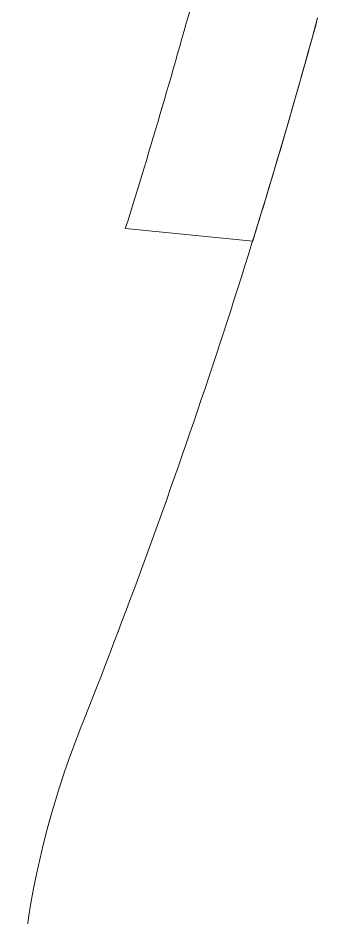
# Model space of a CAD drawing. Header units: millimetres. Extents: x -71377 to 516042, y -145869 to 441446.
# Drawn here: x 175579 to 176590, y 170889 to 173765 of the extents above; entities that cross this region are included whole.
import ezdxf

# ---------------------------------------------------------------- set-up
doc = ezdxf.new("R2010")
doc.units = ezdxf.units.MM
doc.header["$LTSCALE"] = 1000
for name, color, linetype, lineweight in [('04', 4, 'Continuous', 5), ('06', 6, 'Continuous', 5), ('조경라인_dwg', 8, 'Continuous', 5)]:
    doc.layers.add(name, color=color, linetype=linetype, lineweight=lineweight)

# ---------------------------------------------------------------- blocks, each defined once
blk = doc.blocks.new('조경라인_dwg-6847807-지반층 배치도')
at = {"layer": '04'}
blk.add_line((175921.2, 173092), (176327.8, 173052.2), dxfattribs=at)
for radius, start in [(21000, 342.55508), (21400, 342.77968)]:
    blk.add_arc((155887, 179387.6), radius, start, 344.7674, dxfattribs=at)
at = {"layer": '06'}
for centre, radius, start, end in [((172981.5, 174827.6), 6800, 313.95697, 64.15897), ((155887, 179387.6), 21400, 338.34181, 344.7674), ((178378.6, 170456.1), 2800, 158.3418, 220.5018)]:
    blk.add_arc(centre, radius, start, end, dxfattribs=at)

msp = doc.modelspace()

# ---------------------------------------------------------------- block references
at = {"layer": '조경라인_dwg', "rotation": 8.537736462515947e-07}
msp.add_blockref('조경라인_dwg-6847807-지반층 배치도', (0, 0), dxfattribs=at)

doc.saveas('drawing.dxf')
